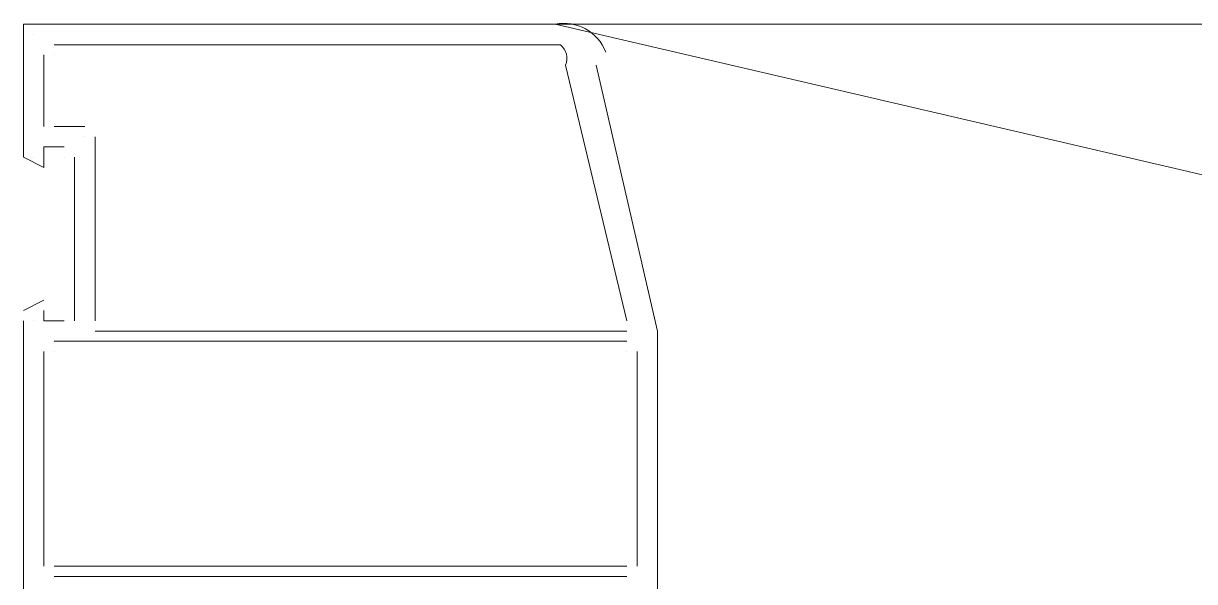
# Model space of a CAD drawing. Header units: millimetres. Extents: x 906 to 41302, y 848 to 28850.
# Drawn here: x 18474.3 to 18595.5, y 17423.9 to 17481.6 of the extents above; entities that cross this region are included whole.
import ezdxf

# ---------------------------------------------------------------- set-up
doc = ezdxf.new("R2010")
doc.units = ezdxf.units.MM
doc.layers.add('PDF_X-단위세대$및$주동평면도$A-DOOR', color=7, linetype='Continuous')

msp = doc.modelspace()

# ---------------------------------------------------------------- linework, layer by layer
at = {"layer": 'PDF_X-단위세대$및$주동평면도$A-DOOR', "lineweight": 9}
for points in [[(18478.51, 17468.86), (18476.39, 17468.86), (18476.39, 17466.74), (18474.28, 17467.8), (18474.28, 17480.5), (18474.28, 17481.56), (18475.34, 17481.56), (18529.31, 17481.56, -0.364335), (18534.53, 17478.68)], [(18477.45, 17479.44), (18529.84, 17479.44, -0.332082), (18530.37, 17477.33), (18536.72, 17450.87)]]:
    msp.add_lwpolyline(points, format="xyb", dxfattribs=at)
for points in [[(18475.34, 17481.56), (18475.34, 17481.56)], [(18529.31, 17481.56), (18529.31, 17481.56)], [(18474.28, 17480.5), (18474.28, 17480.5)], [(18475.34, 17480.5), (18475.34, 17480.5)], [(18477.45, 17479.44), (18477.45, 17479.44)], [(18529.31, 17479.44), (18529.31, 17479.44)], [(18476.39, 17478.39), (18476.39, 17470.98)], [(18476.39, 17478.39), (18476.39, 17478.39)], [(18477.45, 17478.39), (18477.45, 17478.39)], [(18530.37, 17477.33), (18530.37, 17477.33)], [(18533.55, 17477.33), (18539.9, 17449.81), (18539.9, 17396.89)], [(18533.55, 17477.33), (18533.55, 17477.33)], [(18476.39, 17470.98), (18476.39, 17470.98)], [(18477.45, 17470.98), (18480.63, 17470.98)], [(18477.45, 17470.98), (18477.45, 17470.98)], [(18477.45, 17470.98), (18477.45, 17470.98)], [(18480.63, 17470.98), (18480.63, 17470.98)], [(18480.63, 17469.92), (18480.63, 17469.92)], [(18481.69, 17469.92), (18481.69, 17450.87)], [(18481.69, 17469.92), (18481.69, 17469.92)], [(18476.39, 17468.86), (18476.39, 17468.86)], [(18478.51, 17468.86), (18478.51, 17468.86)], [(18474.28, 17467.8), (18474.28, 17467.8)], [(18475.34, 17467.8), (18475.34, 17467.8)], [(18478.51, 17467.8), (18478.51, 17467.8)], [(18479.57, 17467.8), (18479.57, 17450.87)], [(18479.57, 17467.8), (18479.57, 17467.8)], [(18476.39, 17466.74), (18476.39, 17466.74)], [(18476.39, 17452.99), (18474.28, 17451.93)], [(18476.39, 17452.99), (18476.39, 17452.99)], [(18474.28, 17451.93), (18474.28, 17451.93)], [(18476.39, 17451.93), (18476.39, 17450.87), (18478.51, 17450.87)], [(18476.39, 17451.93), (18476.39, 17451.93)], [(18474.28, 17450.87), (18474.28, 17396.89)], [(18474.28, 17450.87), (18474.28, 17450.87)], [(18475.34, 17450.87), (18475.34, 17450.87)], [(18476.39, 17450.87), (18476.39, 17450.87)], [(18478.51, 17450.87), (18478.51, 17450.87)], [(18479.57, 17450.87), (18479.57, 17450.87)], [(18481.69, 17450.87), (18481.69, 17450.87)], [(18481.69, 17449.81), (18536.72, 17449.81)], [(18481.69, 17449.81), (18481.69, 17449.81)], [(18536.72, 17450.87), (18536.72, 17450.87)], [(18536.72, 17449.81), (18536.72, 17449.81)], [(18539.9, 17449.81), (18539.9, 17449.81)], [(18536.72, 17448.75), (18477.45, 17448.75)], [(18477.45, 17448.75), (18477.45, 17448.75)], [(18536.72, 17448.75), (18536.72, 17448.75)], [(18476.39, 17447.69), (18476.39, 17425.47)], [(18476.39, 17447.69), (18476.39, 17447.69)], [(18477.45, 17447.69), (18477.45, 17447.69)], [(18536.72, 17447.69), (18536.72, 17447.69)], [(18537.78, 17425.47), (18537.78, 17447.69)], [(18537.78, 17447.69), (18537.78, 17447.69)], [(18476.39, 17425.47), (18476.39, 17425.47)], [(18536.72, 17425.47), (18477.45, 17425.47)], [(18477.45, 17425.47), (18477.45, 17425.47)], [(18536.72, 17424.41), (18477.45, 17424.41)], [(18477.45, 17424.41), (18477.45, 17424.41)], [(18536.72, 17425.47), (18536.72, 17425.47)], [(18536.72, 17424.41), (18536.72, 17424.41)], [(18537.78, 17425.47), (18537.78, 17425.47)]]:
    msp.add_lwpolyline(points, dxfattribs=at)
at = {"layer": 'PDF_X-단위세대$및$주동평면도$A-DOOR', "lineweight": 5}
msp.add_lwpolyline([(18529.31, 17481.56), (19119.86, 17481.56), (18518.73, 17341.86), (19129.39, 17341.86)], close=True, dxfattribs=at)

doc.saveas('drawing.dxf')
